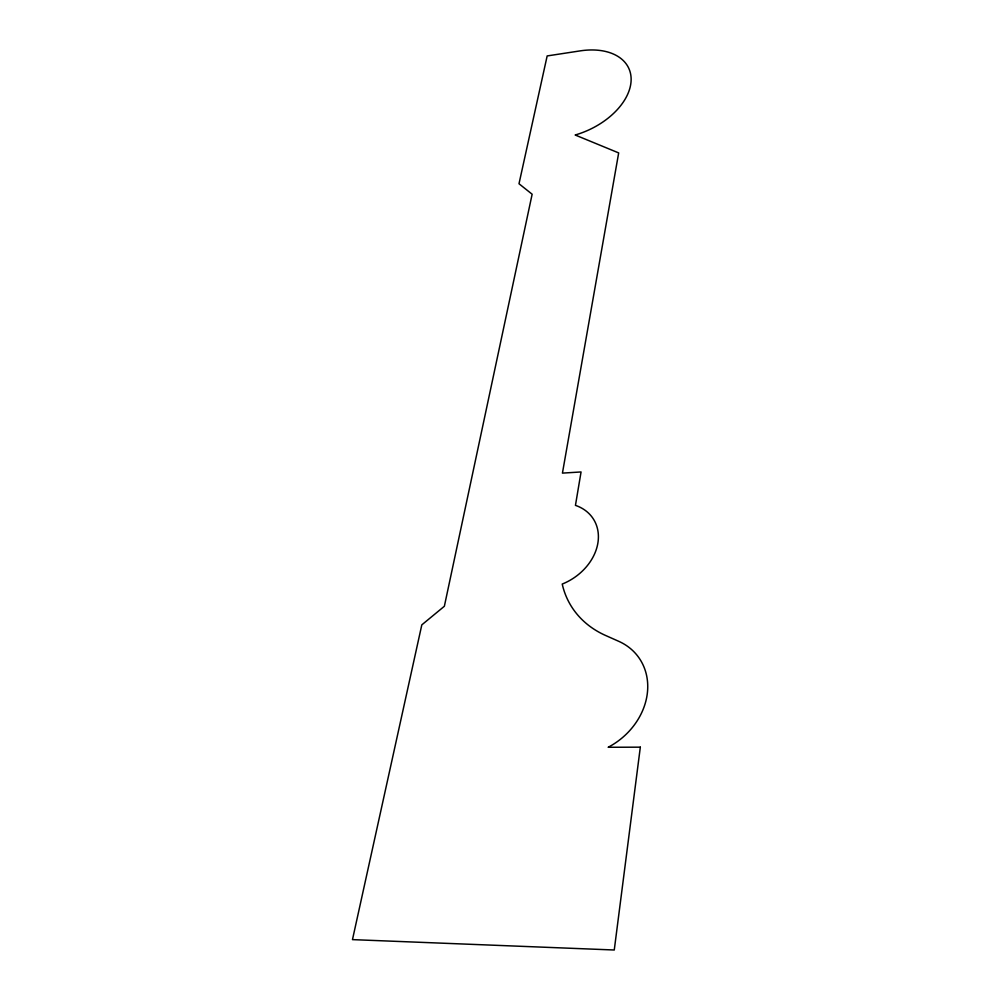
<?xml version="1.0" encoding="UTF-8"?>
<svg xmlns="http://www.w3.org/2000/svg" width="1000" height="1000" viewBox="0 0 1000 1000"><rect width="100%" height="100%" fill="white"/><g stroke="black" fill="none" stroke-linecap="round" stroke-linejoin="round"><path stroke-width="1.5" d="M640.325 747.163L614.263 950L352.475 939.625L421.812 624.862L444.363 606.263L532.137 194.225L519 183.75L547.163 55.938L580.875 50.775A62.3 39.462 -24.4 0 1 631.062 81.375A62.3 39.462 -24.4 0 1 575.175 135L618.675 152.912L562.438 473.113L581.062 471.95L575.45 505.363A49.775 39.35 -32.1 0 1 597.863 543.175A49.775 39.35 -32.1 0 1 562.225 584.062A106.312 86.713 -27.4 0 0 605.65 635.5L618.713 641.3A66 55.75 -36.6 0 1 647.463 692.138A66 55.75 -36.6 0 1 608.162 747.275L640.325 747.163"/></g></svg>
